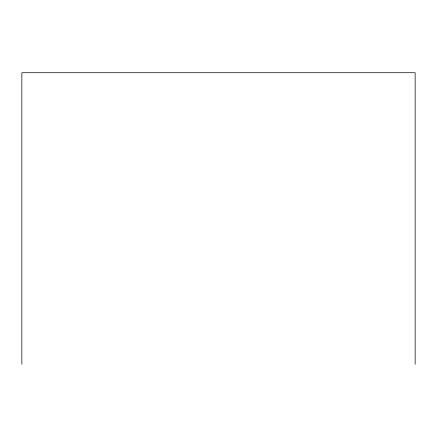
<?xml version="1.0" encoding="UTF-8"?>
<svg xmlns="http://www.w3.org/2000/svg" width="437" height="437" viewBox="0 0 437 437"><rect width="100%" height="100%" fill="white"/><g stroke="black" fill="none" stroke-linecap="round" stroke-linejoin="round"><path stroke-width="0.66" d="M415.15 364.283L415.15 72.717L21.85 72.717L21.85 364.283"/></g></svg>
